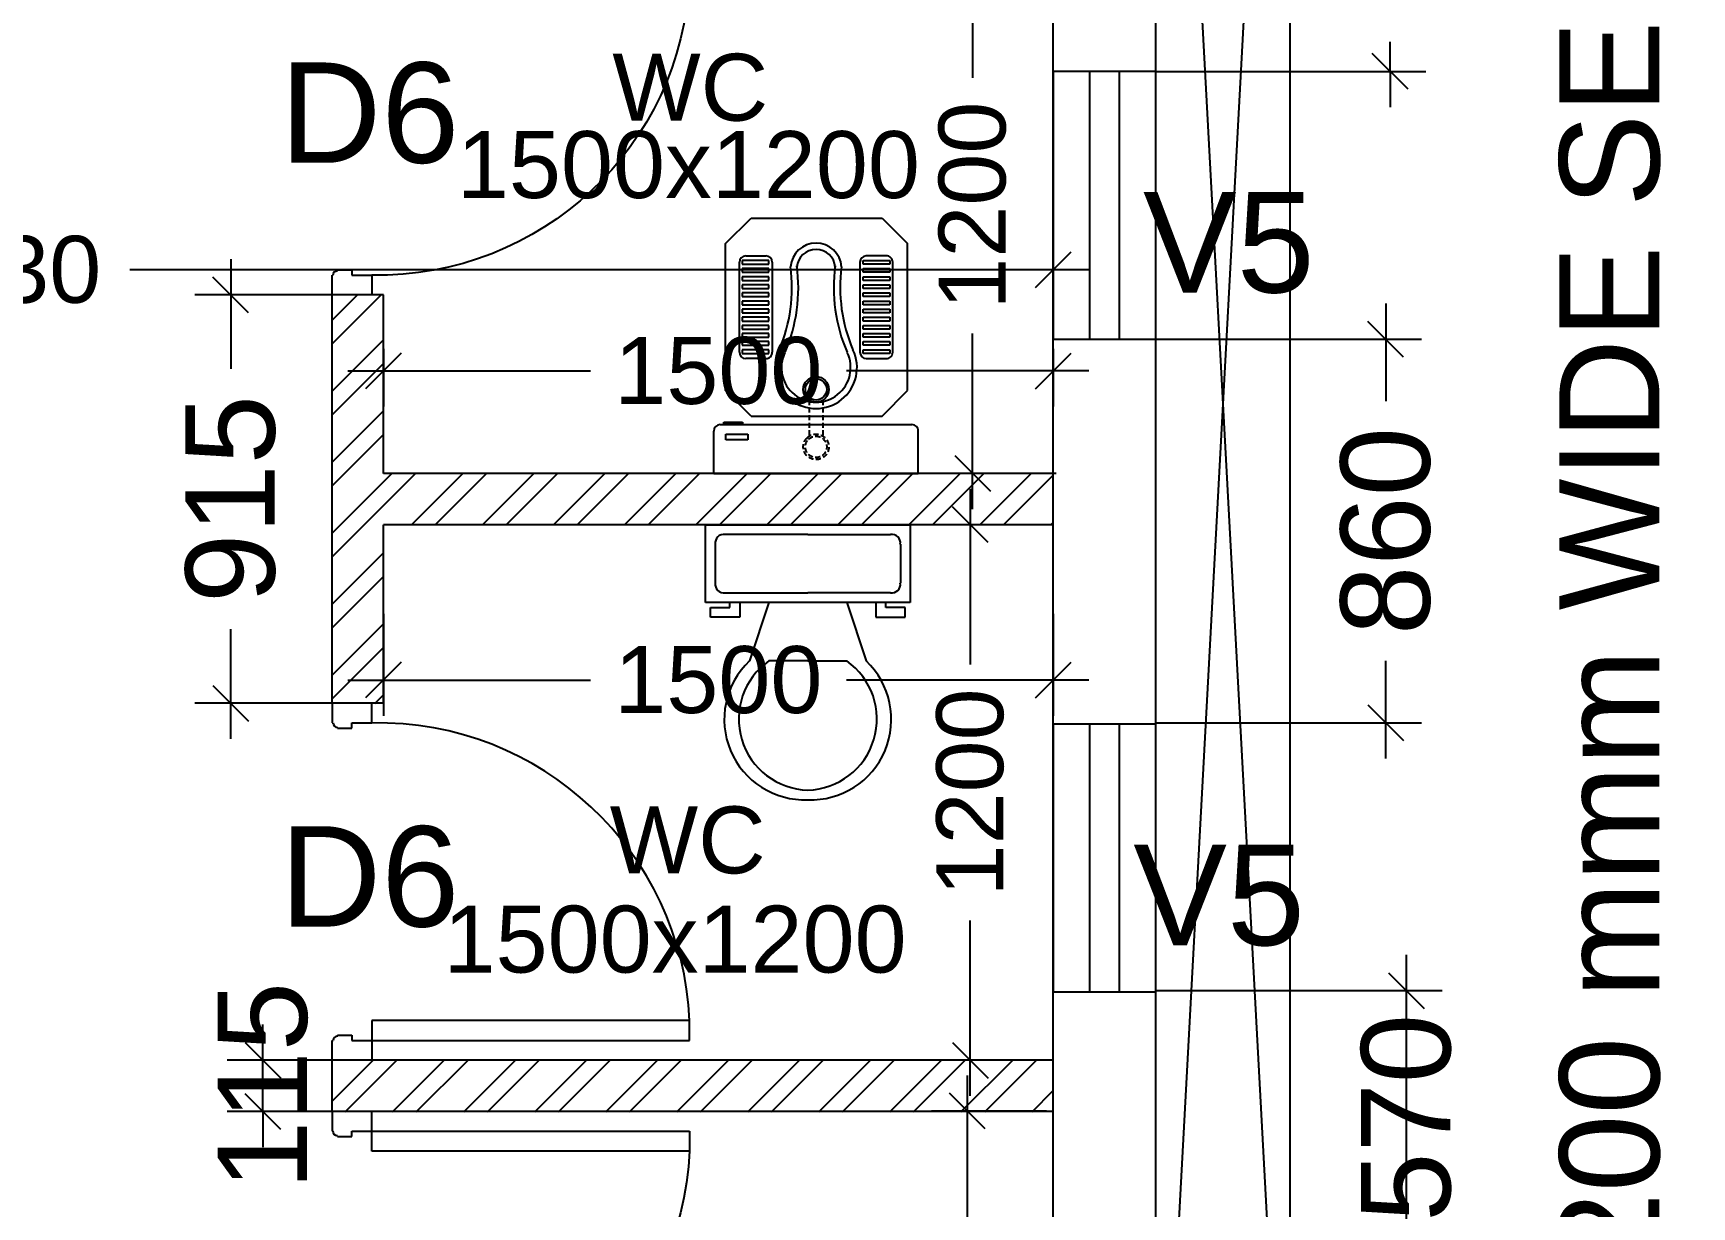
# Model space of a CAD drawing. Extents: x 7620542 to 7843793, y -6476226 to -6093835.
# Drawn here: x 7756975 to 7760689, y -6412199 to -6409569 of the extents above; entities that cross this region are included whole.
import ezdxf
from ezdxf.enums import TextEntityAlignment as Align

# ---------------------------------------------------------------- set-up
doc = ezdxf.new("R2010")
doc.units = 0
doc.header["$LTSCALE"] = 600
doc.header["$MEASUREMENT"] = 0
doc.header["$PDMODE"] = 35
doc.linetypes.add('HIDDEN', pattern=[0.375, 0.25, -0.125])
doc.layers.get('0').update_dxf_attribs({"linetype": 'CONTINUOUS'})
doc.layers.get('Defpoints').update_dxf_attribs({"linetype": 'CONTINUOUS'})
for name, color, linetype in [('DIM-TEXT', 8, 'CONTINUOUS'), ('DOOR', 32, 'CONTINUOUS'), ('Duct', 8, 'CONTINUOUS'), ('joinery', 7, 'CONTINUOUS'), ('Room Dim', 1, 'CONTINUOUS'), ('T Wall', 8, 'CONTINUOUS'), ('TEXT', 6, 'CONTINUOUS'), ('toi-fix', 46, 'CONTINUOUS'), ('Toi. Wall Hat', 3, 'CONTINUOUS'), ('Walls', 7, 'CONTINUOUS'), ('WIN', 151, 'CONTINUOUS'), ('Working Dim', 5, 'CONTINUOUS')]:
    doc.layers.add(name, color=color, linetype=linetype)
doc.styles.add('ari', font='arial.ttf')
doc.styles.add('ARIAL', font='arial.ttf')
doc.styles.add('RT', font='romant.shx')
doc.dimstyles.new('int. dim', dxfattribs={"dimtxt": 450, "dimasz": 80, "dimexe": 80, "dimexo": 0, "dimgap": 70, "dimtad": 0, "dimdec": 0, "dimzin": 12, "dimdsep": 46, "dimtxsty": 'ari', "dimblk": 'OBLIQUE', "dimcen": 2, "dimdle": 80, "dimclrd": 256, "dimclre": 256, "dimclrt": 6, "dimadec": 0, "dimazin": 0, "dimtfac": 1, "dimtdec": 0, "dimtix": 1, "dimtmove": 2, "dimatfit": 3, "dimfxl": 1, "dimtolj": 1, "dimtzin": 0, "dimlwd": -1, "dimlwe": -1, "dimarcsym": 0})
doc.dimstyles.new('TEXT', dxfattribs={"dimscale": 0, "dimtxt": 600, "dimasz": 300, "dimexe": 300, "dimexo": 30, "dimgap": 50, "dimtad": 0, "dimdec": 0, "dimzin": 0, "dimdsep": 46, "dimtxsty": 'RT', "dimblk": 'OBLIQUE', "dimcen": 0.09, "dimdle": 300, "dimclrd": 256, "dimclre": 256, "dimclrt": 170, "dimadec": 0, "dimazin": 0, "dimtfac": 1, "dimtdec": 0, "dimtofl": 0, "dimtmove": 2, "dimatfit": 3, "dimfxl": 1, "dimfrac": 2, "dimtolj": 1, "dimtzin": 0, "dimlwd": -1, "dimlwe": -1, "dimarcsym": 0})

# ---------------------------------------------------------------- blocks, each defined once
blk = doc.blocks.new('1000')
at = {"layer": 'DOOR'}
for p, q in [((0, -100), (0, 0)), ((0, 0), (49.7, 0)), ((49.7, 0), (49.7, -2.2)), ((63.2, -13.5), (61, -13.5)), ((63.2, -13.5), (63.2, -49.5)), ((836.8, -13.5), (836.8, -49.5)), ((836.8, -13.5), (839, -13.5)), ((850.3, 0), (850.3, -2.2)), ((900, 0), (850.3, 0)), ((900, -100), (900, 0)), ((63.2, -49.5), (49.7, -49.5)), ((49.7, -49.5), (49.7, -100)), ((836.8, -49.5), (850.3, -49.5)), ((850.3, -49.5), (850.3, -100)), ((49.7, -100), (0, -100)), ((49.7, -100), (49.7, -900.6)), ((100.2, -100), (49.7, -100)), ((100.2, -900.6), (100.2, -100)), ((850.3, -100), (900, -100)), ((49.7, -900.6), (100.2, -900.6))]:
    blk.add_line(p, q, dxfattribs=at)
for centre, major_axis, start_param, end_param in [((49.7, -13.5), (-7.95, 7.95), 3.926991, 5.497787), ((850.3, -13.5), (7.95, 7.95), 0.785398, 2.356194)]:
    blk.add_ellipse(centre, major_axis=major_axis, ratio=1, start_param=start_param, end_param=end_param, dxfattribs=at)
at = {"layer": 'DOOR', "color": 145}
blk.add_ellipse((64.3, -115.3), major_axis=(-519.7, 589.8), ratio=1, start_param=2.464943, end_param=4.009476, dxfattribs=at)
blk = doc.blocks.new('A$C70ED7303')
at = {"layer": 'toi-fix', "color": 8}
for p, q in [((0, 0), (229, 0)), ((229, 0), (229, -174.4)), ((-229, 0), (0, 0)), ((-229, -174.4), (-229, 0)), ((0, -21.8), (-185.4, -21.8)), ((0, -21.8), (185.4, -21.8)), ((-207.2, -43.6), (-207.2, -130.8)), ((207.2, -43.6), (207.2, -130.8)), ((229, -174.4), (-229, -174.4)), ((-218.1, -207.2), (-218.1, -185.4)), ((-218.1, -185.4), (-174.4, -185.4)), ((-185.4, -152.6), (0, -152.6)), ((-174.4, -185.4), (-174.4, -174.4)), ((-152.6, -174.4), (-152.6, -207.2)), ((-87.2, -174.4), (-130.8, -305.3)), ((185.4, -152.6), (0, -152.6)), ((87.2, -174.4), (130.8, -305.3)), ((152.6, -174.4), (152.6, -207.2)), ((174.4, -185.4), (174.4, -174.4)), ((218.1, -185.4), (174.4, -185.4)), ((218.1, -207.2), (218.1, -185.4)), ((-152.6, -207.2), (-218.1, -207.2)), ((152.6, -207.2), (218.1, -207.2)), ((0, -305.3), (-87.2, -305.3)), ((0, -305.3), (87.2, -305.3))]:
    blk.add_line(p, q, dxfattribs=at)
for centre, major_axis, start_param, end_param in [((-188.1, -40.9), (13.6, -13.6), 2.214297, 4.068888), ((188.1, -40.9), (13.6, -13.6), 0.643501, 2.498091), ((-188.1, -133.6), (-13.6, -13.6), 5.35589, 7.21048), ((188.1, -133.6), (-13.6, -13.6), 0.643501, 2.498091), ((-6.6, -436.2), (-127.6, -127.6), 4.686239, 7.105146), ((4.7, -435.5), (-112.7, -112.7), 4.541602, 7.039318), ((6.6, -436.2), (55.8, -171.6), -0.351019, 2.067888), ((-4.7, -435.5), (-112.7, -112.7), 0.814663, 3.31238)]:
    blk.add_ellipse(centre, major_axis=major_axis, ratio=1, start_param=start_param, end_param=end_param, dxfattribs=at)
blk = doc.blocks.new('A$C37B60793')
at = {"layer": 'toi-fix', "color": 8}
for p, q in [((0, 303.1), (127, 303.1)), ((0, -306.5), (0, 303.1)), ((146, -287.4), (146, 284.1)), ((171.2, 195), (247.4, 271.2)), ((247.4, 271.2), (685.9, 271.2)), ((762.1, 195), (685.9, 271.2)), ((343.3, 148.1), (343.3, 207.9)), ((358.5, 218.7), (358.5, 139.2)), ((369.5, 218.7), (358.5, 218.7)), ((362.3, 226.9), (630.5, 226.9)), ((369.5, 139.2), (369.5, 218.7)), ((382.7, 218.7), (382.7, 139.2)), ((393.7, 218.7), (382.7, 218.7)), ((393.7, 139.2), (393.7, 218.7)), ((406.9, 218.7), (406.9, 139.2)), ((417.9, 218.7), (406.9, 218.7)), ((417.9, 139.2), (417.9, 218.7)), ((431, 218.7), (431, 139.2)), ((442.1, 218.7), (431, 218.7)), ((442.1, 139.2), (442.1, 218.7)), ((455.2, 218.7), (455.2, 139.2)), ((466.3, 218.7), (455.2, 218.7)), ((466.3, 139.2), (466.3, 218.7)), ((479.4, 218.7), (479.4, 139.2)), ((490.5, 218.7), (479.4, 218.7)), ((490.5, 139.2), (490.5, 218.7)), ((503.6, 218.7), (503.6, 139.2)), ((514.6, 218.7), (503.6, 218.7)), ((514.6, 139.2), (514.6, 218.7)), ((527.8, 218.7), (527.8, 139.2)), ((538.8, 218.7), (527.8, 218.7)), ((538.8, 139.2), (538.8, 218.7)), ((552, 218.7), (552, 139.2)), ((563, 218.7), (552, 218.7)), ((563, 139.2), (563, 218.7)), ((576.2, 218.7), (576.2, 139.2)), ((587.2, 218.7), (576.2, 218.7)), ((587.2, 139.2), (587.2, 218.7)), ((600.4, 218.7), (600.4, 139.2)), ((611.4, 218.7), (600.4, 218.7)), ((611.4, 139.2), (611.4, 218.7)), ((624.5, 218.7), (624.5, 139.2)), ((635.6, 218.7), (624.5, 218.7)), ((635.6, 139.2), (635.6, 218.7)), ((649.5, 207.9), (649.5, 148.1)), ((171.2, -195.4), (171.2, 195)), ((762.1, -195.4), (762.1, 195)), ((358.5, 139.2), (369.5, 139.2)), ((630.5, 129.1), (362.3, 129.1)), ((382.7, 139.2), (393.7, 139.2)), ((406.9, 139.2), (417.9, 139.2)), ((431, 139.2), (442.1, 139.2)), ((455.2, 139.2), (466.3, 139.2)), ((479.4, 139.2), (490.5, 139.2)), ((503.6, 139.2), (514.6, 139.2)), ((527.8, 139.2), (538.8, 139.2)), ((552, 139.2), (563, 139.2)), ((576.2, 139.2), (587.2, 139.2)), ((600.4, 139.2), (611.4, 139.2)), ((624.5, 139.2), (635.6, 139.2)), ((358.5, -222), (358.5, -142.6)), ((358.5, -142.6), (369.5, -142.6)), ((630.5, -132.4), (362.3, -132.4)), ((369.5, -142.6), (369.5, -222)), ((382.7, -222), (382.7, -142.6)), ((382.7, -142.6), (393.7, -142.6)), ((393.7, -142.6), (393.7, -222)), ((406.9, -222), (406.9, -142.6)), ((406.9, -142.6), (417.9, -142.6)), ((417.9, -142.6), (417.9, -222)), ((431, -222), (431, -142.6)), ((431, -142.6), (442.1, -142.6)), ((442.1, -142.6), (442.1, -222)), ((455.2, -222), (455.2, -142.6)), ((455.2, -142.6), (466.3, -142.6)), ((466.3, -142.6), (466.3, -222)), ((479.4, -222), (479.4, -142.6)), ((479.4, -142.6), (490.5, -142.6)), ((490.5, -142.6), (490.5, -222)), ((503.6, -222), (503.6, -142.6)), ((503.6, -142.6), (514.6, -142.6)), ((514.6, -142.6), (514.6, -222)), ((527.8, -222), (527.8, -142.6)), ((527.8, -142.6), (538.8, -142.6)), ((538.8, -142.6), (538.8, -222)), ((552, -222), (552, -142.6)), ((552, -142.6), (563, -142.6)), ((563, -142.6), (563, -222)), ((576.2, -222), (576.2, -142.6)), ((576.2, -142.6), (587.2, -142.6)), ((587.2, -142.6), (587.2, -222)), ((600.4, -222), (600.4, -142.6)), ((600.4, -142.6), (611.4, -142.6)), ((611.4, -142.6), (611.4, -222)), ((624.5, -222), (624.5, -142.6)), ((624.5, -142.6), (635.6, -142.6)), ((635.6, -142.6), (635.6, -222)), ((171.2, -195.4), (247.4, -271.6)), ((343.3, -151.5), (343.3, -211.2)), ((649.5, -211.2), (649.5, -151.5)), ((685.9, -271.6), (762.1, -195.4)), ((117.8, -205), (100.3, -205)), ((100.3, -205), (100.3, -270.7)), ((117.8, -270.7), (117.8, -205)), ((153.7, -221.4), (147.5, -221.4)), ((147.5, -221.4), (147.5, -276.8)), ((153.7, -276.8), (153.7, -221.4)), ((369.5, -222), (358.5, -222)), ((362.3, -230.3), (630.5, -230.3)), ((393.7, -222), (382.7, -222)), ((417.9, -222), (406.9, -222)), ((442.1, -222), (431, -222)), ((466.3, -222), (455.2, -222)), ((490.5, -222), (479.4, -222)), ((514.6, -222), (503.6, -222)), ((538.8, -222), (527.8, -222)), ((563, -222), (552, -222)), ((587.2, -222), (576.2, -222)), ((611.4, -222), (600.4, -222)), ((635.6, -222), (624.5, -222)), ((100.3, -270.7), (117.8, -270.7)), ((147.5, -276.8), (153.7, -276.8)), ((247.4, -271.6), (685.9, -271.6)), ((0, -306.5), (127, -306.5))]:
    blk.add_line(p, q, dxfattribs=at)
at = {"layer": 'toi-fix', "color": 8, "linetype": 'HIDDEN', "ltscale": 0.1}
for p, q in [((219.3, 19), (111.7, 19)), ((219.3, -22.3), (111.7, -22.3))]:
    blk.add_line(p, q, dxfattribs=at)
at = {"layer": 'toi-fix', "color": 8, "extrusion": (0, 0, -1)}
for centre, major_axis, start_param, end_param in [((127, 284.1), (-13.5, -13.5), 2.356194, 3.926991), ((362.3, 207.9), (13.5, -13.5), 2.356194, 3.926991), ((630.5, 207.9), (-13.5, -13.5), 2.356194, 3.926991), ((316.3, -1.7), (0, -122.2), -0.449608, 3.591264), ((316.3, -1.7), (0, -103.2), -0.449671, 3.591202), ((362.3, 148.1), (-13.5, -13.5), -0.785398, 0.785398), ((554, 536.4), (-11.6, -466), -0.160496, 0.3824), ((630.5, 148.1), (-13.5, -13.5), 3.926991, 5.497787), ((554, 536.4), (-29.4, -484.3), -0.19615, 0.346746), ((611.1, -1.7), (40.6, -40.6), 4.005105, 6.990469), ((611.1, -1.7), (-54, -54), 2.434309, 5.419673), ((251.3, -1.7), (-26.9, -26.9), 0.785398, 7.068583), ((251.3, -1.7), (-22.5, -22.5), 0.785398, 7.068583), ((554, -539.7), (29.4, -484.3), 2.794864, 3.33776), ((554, -539.7), (11.6, -466), 2.7592, 3.302095), ((362.3, -151.5), (13.5, -13.5), 2.356194, 3.926991), ((630.5, -151.5), (13.5, -13.5), 3.926991, 5.497787), ((362.3, -211.2), (-13.5, -13.5), -0.785398, 0.785398), ((630.5, -211.2), (13.5, -13.5), 5.497787, 7.068583), ((127, -287.4), (13.5, -13.5), 5.497787, 7.068583)]:
    blk.add_ellipse(centre, major_axis=major_axis, ratio=1, start_param=start_param, end_param=end_param, dxfattribs=at)
at = {"layer": 'toi-fix', "color": 8, "linetype": 'HIDDEN', "ltscale": 0.1, "extrusion": (0, 0, -1)}
for major_axis, start_param, end_param in [((26.9, -26.9), 2.356194490188911, 8.639379797368496), ((22.5, -22.5), 2.356194490188169, 8.639379797367756)]:
    blk.add_ellipse((79.7, -1.7), major_axis=major_axis, ratio=1, start_param=start_param, end_param=end_param, dxfattribs=at)
blk = doc.blocks.new('_Oblique')
at = {"color": 0, "linetype": 'ByBlock', "lineweight": -2}
blk.add_line((-0.5, -0.5), (0.5, 0.5), dxfattribs=at)
blk = doc.blocks.new('*D652')
at = {"layer": 'Defpoints', "color": 0, "transparency": 16777216}
for p in [(7757759.1, -6410276.2, -0.7), (7759259.1, -6410276.2, 5.1), (7759259.1, -6410325.8)]:
    blk.add_point(p, dxfattribs=at)
at = {"layer": 'Working Dim', "transparency": 16777216}
for p, q in [((7757759.1, -6410276.2), (7757759.1, -6410405.8)), ((7759259.1, -6410276.2), (7759259.1, -6410405.8)), ((7757679.1, -6410325.8), (7758222.4, -6410325.8)), ((7759339.1, -6410325.8), (7758795.8, -6410325.8))]:
    blk.add_line(p, q, dxfattribs=at)
at = {"layer": 'Working Dim', "transparency": 16777216, "xscale": 80, "yscale": 80, "zscale": 80, "rotation": 180}
blk.add_blockref('_Oblique', (7757759.1, -6410325.8), dxfattribs=at)
at = {"layer": 'Working Dim', "transparency": 16777216, "xscale": 80, "yscale": 80, "zscale": 80}
blk.add_blockref('_Oblique', (7759259.1, -6410325.8), dxfattribs=at)
at = {"layer": 'Working Dim', "color": 6, "transparency": 16777216, "insert": (7758509.1, -6410325.8), "char_height": 150, "attachment_point": 5, "style": 'ari'}
blk.add_mtext('\\A1;1500', dxfattribs=at)
blk = doc.blocks.new('*D653')
at = {"layer": 'Defpoints', "color": 0, "transparency": 16777216}
for p in [(7759078.3, -6409355.3), (7759265.5, -6409355.3, -0.7), (7759265.5, -6410555.3, -0.7)]:
    blk.add_point(p, dxfattribs=at)
at = {"layer": 'Working Dim', "transparency": 16777216}
for p, q in [((7759078.3, -6409275.3), (7759078.3, -6409668.6)), ((7759265.5, -6409355.3), (7758998.3, -6409355.3)), ((7759078.3, -6410635.3), (7759078.3, -6410241.9)), ((7759265.5, -6410555.3), (7758998.3, -6410555.3))]:
    blk.add_line(p, q, dxfattribs=at)
at = {"layer": 'Working Dim', "transparency": 16777216, "xscale": 80, "yscale": 80, "zscale": 80}
for p, rotation in [((7759078.3, -6409355.3), 90), ((7759078.3, -6410555.3), 270)]:
    blk.add_blockref('_Oblique', p, dxfattribs=dict(at, rotation=rotation))
at = {"layer": 'Working Dim', "color": 6, "transparency": 16777216, "insert": (7759078.3, -6409955.3), "char_height": 150, "attachment_point": 5, "rotation": 90, "style": 'ari'}
blk.add_mtext('\\A1;1200', dxfattribs=at)
blk = doc.blocks.new('*D654')
at = {"layer": 'Defpoints', "color": 0, "transparency": 16777216}
for p in [(7759196.7, -6410670.3, -0.7), (7759073.1, -6411870.3), (7759196.7, -6411870.3, -0.7)]:
    blk.add_point(p, dxfattribs=at)
at = {"layer": 'Working Dim', "transparency": 16777216}
for p, q in [((7759073.1, -6410590.3), (7759073.1, -6410983.6)), ((7759196.7, -6410670.3), (7758993.1, -6410670.3)), ((7759073.1, -6411950.3), (7759073.1, -6411556.9)), ((7759196.7, -6411870.3), (7758993.1, -6411870.3))]:
    blk.add_line(p, q, dxfattribs=at)
at = {"layer": 'Working Dim', "transparency": 16777216, "xscale": 80, "yscale": 80, "zscale": 80}
for p, rotation in [((7759073.1, -6410670.3), 90), ((7759073.1, -6411870.3), 270)]:
    blk.add_blockref('_Oblique', p, dxfattribs=dict(at, rotation=rotation))
at = {"layer": 'Working Dim', "color": 6, "transparency": 16777216, "insert": (7759073.1, -6411270.3), "char_height": 150, "attachment_point": 5, "rotation": 90, "style": 'ari'}
blk.add_mtext('\\A1;1200', dxfattribs=at)
blk = doc.blocks.new('*D655')
at = {"layer": 'Defpoints', "color": 0, "transparency": 16777216}
for p in [(7757759.1, -6410870.3, -0.7), (7759259.1, -6410870.3, 5.1), (7759259.1, -6411018.4)]:
    blk.add_point(p, dxfattribs=at)
at = {"layer": 'Working Dim', "transparency": 16777216}
for p, q in [((7757759.1, -6410870.3), (7757759.1, -6411098.4)), ((7759259.1, -6410870.3), (7759259.1, -6411098.4)), ((7757679.1, -6411018.4), (7758222.4, -6411018.4)), ((7759339.1, -6411018.4), (7758795.8, -6411018.4))]:
    blk.add_line(p, q, dxfattribs=at)
at = {"layer": 'Working Dim', "transparency": 16777216, "xscale": 80, "yscale": 80, "zscale": 80, "rotation": 180}
blk.add_blockref('_Oblique', (7757759.1, -6411018.4), dxfattribs=at)
at = {"layer": 'Working Dim', "transparency": 16777216, "xscale": 80, "yscale": 80, "zscale": 80}
blk.add_blockref('_Oblique', (7759259.1, -6411018.4), dxfattribs=at)
at = {"layer": 'Working Dim', "color": 6, "transparency": 16777216, "insert": (7758509.1, -6411018.4), "char_height": 150, "attachment_point": 5, "style": 'ari'}
blk.add_mtext('\\A1;1500', dxfattribs=at)
blk = doc.blocks.new('*D656')
at = {"layer": 'Defpoints', "color": 0, "transparency": 16777216}
for p in [(7759066.6, -6411984.3), (7759244, -6411984.3, -0.7), (7759244, -6413184.7, 5.1)]:
    blk.add_point(p, dxfattribs=at)
at = {"layer": 'Working Dim', "transparency": 16777216}
for p, q in [((7759066.6, -6411904.3), (7759066.6, -6412297.8)), ((7759244, -6411984.3), (7758986.6, -6411984.3)), ((7759066.6, -6413264.7), (7759066.6, -6412871.2)), ((7759244, -6413184.7), (7758986.6, -6413184.7))]:
    blk.add_line(p, q, dxfattribs=at)
at = {"layer": 'Working Dim', "transparency": 16777216, "xscale": 80, "yscale": 80, "zscale": 80}
for p, rotation in [((7759066.6, -6411984.3), 90), ((7759066.6, -6413184.7), 270)]:
    blk.add_blockref('_Oblique', p, dxfattribs=dict(at, rotation=rotation))
at = {"layer": 'Working Dim', "color": 6, "transparency": 16777216, "insert": (7759066.6, -6412584.5), "char_height": 150, "attachment_point": 5, "rotation": 90, "style": 'ari'}
blk.add_mtext('\\A1;1200', dxfattribs=at)
blk = doc.blocks.new('*D666')
at = {"layer": 'Defpoints', "color": 0, "transparency": 16777216}
for p in [(7759259.1, -6410099.1), (7754529, -6410294.4, 5.1), (7759259.1, -6410463.2, 5.1)]:
    blk.add_point(p, dxfattribs=at)
at = {"layer": 'Working Dim', "transparency": 16777216}
for p, q in [((7754529, -6410294.4), (7754529, -6410019.1)), ((7759259.1, -6410463.2), (7759259.1, -6410019.1)), ((7754449, -6410099.1), (7756597.3, -6410099.1)), ((7759339.1, -6410099.1), (7757190.8, -6410099.1))]:
    blk.add_line(p, q, dxfattribs=at)
at = {"layer": 'Working Dim', "transparency": 16777216, "xscale": 80, "yscale": 80, "zscale": 80, "rotation": 180}
blk.add_blockref('_Oblique', (7754529, -6410099.1), dxfattribs=at)
at = {"layer": 'Working Dim', "transparency": 16777216, "xscale": 80, "yscale": 80, "zscale": 80}
blk.add_blockref('_Oblique', (7759259.1, -6410099.1), dxfattribs=at)
at = {"layer": 'Working Dim', "color": 6, "transparency": 16777216, "insert": (7756894, -6410099.1), "char_height": 150, "attachment_point": 5, "style": 'ari'}
blk.add_mtext('\\A1;4730', dxfattribs=at)
blk = doc.blocks.new('*D837')
at = {"layer": 'Defpoints', "color": 0, "linetype": 'Continuous', "transparency": 16777216}
for p in [(7761439.1, -6413784.8, -21.6), (7720379, -6413864.7, -0.3), (7720379, -6414809.1)]:
    blk.add_point(p, dxfattribs=at)
at = {"layer": 'DIM-TEXT', "transparency": 16777216}
for p, q in [((7761439.1, -6413784.8), (7761439.1, -6415109.1)), ((7720379, -6413864.7), (7720379, -6415109.1)), ((7720079, -6414809.1), (7730596.3, -6414809.1)), ((7761739.1, -6414809.1), (7751221.7, -6414809.1))]:
    blk.add_line(p, q, dxfattribs=at)
at = {"layer": 'DIM-TEXT', "linetype": 'Continuous', "transparency": 16777216, "xscale": 300, "yscale": 300, "zscale": 300, "rotation": 180}
blk.add_blockref('_Oblique', (7720379, -6414809.1), dxfattribs=at)
at = {"layer": 'DIM-TEXT', "linetype": 'Continuous', "transparency": 16777216, "xscale": 300, "yscale": 300, "zscale": 300}
blk.add_blockref('_Oblique', (7761439.1, -6414809.1), dxfattribs=at)
at = {"layer": 'DIM-TEXT', "color": 170, "linetype": 'Continuous', "transparency": 16777216, "insert": (7740909, -6414809.1), "char_height": 750, "attachment_point": 5, "style": 'ari'}
blk.add_mtext('\\A1;{\\H1.067x;GENERAL MEDICINE (MALE - 30 Beds )}', dxfattribs=at)
blk = doc.blocks.new('*D1578')
at = {"layer": 'Defpoints', "color": 0, "transparency": 16777216}
for p in [(7757489.1, -6411870.3), (7757644.2, -6411870.3), (7757644.1, -6411985.3)]:
    blk.add_point(p, dxfattribs=at)
at = {"layer": 'Working Dim', "transparency": 16777216}
for p, q in [((7757489.1, -6411870.3), (7757489.1, -6411790.3)), ((7757644.2, -6411870.3), (7757409.1, -6411870.3)), ((7757489.1, -6411985.3), (7757489.1, -6411870.3)), ((7757644.1, -6411985.3), (7757409.1, -6411985.3)), ((7757489.1, -6411985.3), (7757489.1, -6412065.3))]:
    blk.add_line(p, q, dxfattribs=at)
at = {"layer": 'Working Dim', "transparency": 16777216, "xscale": 80, "yscale": 80, "zscale": 80}
for p, rotation in [((7757489.1, -6411870.3), 270), ((7757489.1, -6411985.3), 90)]:
    blk.add_blockref('_Oblique', p, dxfattribs=dict(at, rotation=rotation))
at = {"layer": 'Working Dim', "color": 6, "transparency": 16777216, "insert": (7757489.1, -6411927.8), "char_height": 200, "attachment_point": 5, "rotation": 90, "style": 'ari'}
blk.add_mtext('\\A1;115', dxfattribs=at)
blk = doc.blocks.new('*D1579')
at = {"layer": 'Defpoints', "color": 0, "transparency": 16777216}
for p in [(7757417, -6410155.3), (7757644.1, -6410155.3), (7757644.1, -6411070.3)]:
    blk.add_point(p, dxfattribs=at)
at = {"layer": 'Working Dim', "transparency": 16777216}
for p, q in [((7757417, -6410075.3), (7757417, -6410321.1)), ((7757644.1, -6410155.3), (7757337, -6410155.3)), ((7757417, -6411150.3), (7757417, -6410904.5)), ((7757644.1, -6411070.3), (7757337, -6411070.3))]:
    blk.add_line(p, q, dxfattribs=at)
at = {"layer": 'Working Dim', "transparency": 16777216, "xscale": 80, "yscale": 80, "zscale": 80}
for p, rotation in [((7757417, -6410155.3), 90), ((7757417, -6411070.3), 270)]:
    blk.add_blockref('_Oblique', p, dxfattribs=dict(at, rotation=rotation))
at = {"layer": 'Working Dim', "color": 6, "transparency": 16777216, "insert": (7757417, -6410612.8), "char_height": 200, "attachment_point": 5, "rotation": 90, "style": 'ari'}
blk.add_mtext('\\A1;915', dxfattribs=at)
blk = doc.blocks.new('*D2059')
at = {"layer": 'Defpoints', "color": 0, "transparency": 16777216}
for p in [(7759489.1, -6411714.2), (7760049.8, -6411714.2), (7759489.1, -6412284.7)]:
    blk.add_point(p, dxfattribs=at)
at = {"layer": 'Working Dim', "transparency": 16777216}
for p, q in [((7760049.8, -6411714.2), (7760049.8, -6411634.2)), ((7759489.1, -6411714.2), (7760129.8, -6411714.2)), ((7760049.8, -6412284.7), (7760049.8, -6411714.2)), ((7759489.1, -6412284.7), (7760129.8, -6412284.7)), ((7760049.8, -6412284.7), (7760049.8, -6412364.7))]:
    blk.add_line(p, q, dxfattribs=at)
at = {"layer": 'Working Dim', "transparency": 16777216, "xscale": 80, "yscale": 80, "zscale": 80}
for p, rotation in [((7760049.8, -6411714.2), 270), ((7760049.8, -6412284.7), 90)]:
    blk.add_blockref('_Oblique', p, dxfattribs=dict(at, rotation=rotation))
at = {"layer": 'Working Dim', "color": 6, "transparency": 16777216, "insert": (7760049.8, -6411999.5), "char_height": 200, "attachment_point": 5, "rotation": 90, "style": 'ari'}
blk.add_mtext('\\A1;570', dxfattribs=at)
blk = doc.blocks.new('*D2060')
at = {"layer": 'Defpoints', "color": 0, "transparency": 16777216}
for p in [(7759489.1, -6410254.7), (7760003.6, -6410254.7), (7759489.1, -6411114.2)]:
    blk.add_point(p, dxfattribs=at)
at = {"layer": 'Working Dim', "transparency": 16777216}
for p, q in [((7760003.6, -6410174.7), (7760003.6, -6410393.7)), ((7759489.1, -6410254.7), (7760083.6, -6410254.7)), ((7760003.6, -6411194.2), (7760003.6, -6410975.2)), ((7759489.1, -6411114.2), (7760083.6, -6411114.2))]:
    blk.add_line(p, q, dxfattribs=at)
at = {"layer": 'Working Dim', "transparency": 16777216, "xscale": 80, "yscale": 80, "zscale": 80}
for p, rotation in [((7760003.6, -6410254.7), 90), ((7760003.6, -6411114.2), 270)]:
    blk.add_blockref('_Oblique', p, dxfattribs=dict(at, rotation=rotation))
at = {"layer": 'Working Dim', "color": 6, "transparency": 16777216, "insert": (7760003.6, -6410684.5), "char_height": 200, "attachment_point": 5, "rotation": 90, "style": 'ari'}
blk.add_mtext('\\A1;860', dxfattribs=at)
blk = doc.blocks.new('*D2061')
at = {"layer": 'Defpoints', "color": 0, "transparency": 16777216}
for p in [(7759489.1, -6408939.7), (7760013.5, -6408939.7), (7759489.1, -6409654.7)]:
    blk.add_point(p, dxfattribs=at)
at = {"layer": 'Working Dim', "transparency": 16777216}
for p, q in [((7760013.5, -6408939.7), (7760013.5, -6408859.7)), ((7759489.1, -6408939.7), (7760093.5, -6408939.7)), ((7760013.5, -6408939.7), (7760013.5, -6409006.3)), ((7760013.5, -6409654.7), (7760013.5, -6409588)), ((7759489.1, -6409654.7), (7760093.5, -6409654.7)), ((7760013.5, -6409654.7), (7760013.5, -6409734.7))]:
    blk.add_line(p, q, dxfattribs=at)
at = {"layer": 'Working Dim', "transparency": 16777216, "xscale": 80, "yscale": 80, "zscale": 80}
for p, rotation in [((7760013.5, -6408939.7), 270), ((7760013.5, -6409654.7), 90)]:
    blk.add_blockref('_Oblique', p, dxfattribs=dict(at, rotation=rotation))
at = {"layer": 'Working Dim', "color": 6, "transparency": 16777216, "insert": (7760013.5, -6409297.2), "char_height": 200, "attachment_point": 5, "rotation": 90, "style": 'ari'}
blk.add_mtext('\\A1;715', dxfattribs=at)

msp = doc.modelspace()

# ---------------------------------------------------------------- hatches: boundary and pattern name
at = {"layer": 'Toi. Wall Hat'}
h = msp.add_hatch(dxfattribs=at)
h.set_pattern_fill('ANSI32', color=10, scale=300, style=0)
h.set_pattern_definition([(45, (832124.8, -40939.58), (-79.5495129, 79.5495129), []), (45, (832177.84, -40939.58), (-79.5495129, 79.5495129), [])])
h.paths.add_polyline_path([(7757759.107, -6408040.27), (7757644.107, -6408040.27), (7757644.107, -6408440.801), (7757759.107, -6408440.801)])
h.paths.add_polyline_path([(7756143.974, -6408040.27), (7756028.974, -6408040.27), (7756028.974, -6408440.801), (7756143.974, -6408440.801)])
h.paths.add_polyline_path([(7756143.974, -6409240.801), (7754528.974, -6409240.801), (7754528.974, -6409355.801), (7756143.974, -6409355.801)])
h.paths.add_polyline_path([(7759259.107, -6409240.801), (7757644.107, -6409240.801), (7757644.107, -6409355.801), (7759259.107, -6409355.801)])
h.paths.add_polyline_path([(7759259.107, -6410555.801), (7757759.107, -6410555.801), (7757759.107, -6410155.801), (7757644.107, -6410155.801), (7757644.107, -6411070.801), (7757759.107, -6411070.801), (7757759.107, -6410670.801), (7759259.107, -6410670.801)])
h.paths.add_polyline_path([(7756143.974, -6410155.801), (7756028.974, -6410155.801), (7756028.974, -6410555.801), (7754528.974, -6410555.801), (7754528.974, -6410670.801), (7756028.974, -6410670.801), (7756028.974, -6411070.801), (7756143.974, -6411070.801)])
h.paths.add_polyline_path([(7756143.974, -6411870.801), (7754528.974, -6411870.801), (7754528.974, -6411985.801), (7756143.974, -6411985.801)])
h.paths.add_polyline_path([(7756143.974, -6412785.801), (7756028.974, -6412785.801), (7756028.974, -6413185.27), (7756143.974, -6413185.27)])
h.paths.add_polyline_path([(7757759.107, -6412785.801), (7757644.107, -6412785.801), (7757644.107, -6413185.27), (7757759.107, -6413185.27)])
h.paths.add_polyline_path([(7759259.107, -6411870.801), (7757644.107, -6411870.801), (7757644.107, -6411985.801), (7759259.107, -6411985.801)])

# ---------------------------------------------------------------- linework, layer by layer
at = {"layer": 'Duct', "color": 8, "linetype": 'HIDDEN', "ltscale": 600}
for p, q in [((7759489.107, -6413184.748, -14.83), (7759789.107, -6407624.67, -8.371)), ((7759489.107, -6407624.67, -8.371), (7759789.107, -6413184.748, -14.83))]:
    msp.add_line(p, q, dxfattribs=at)
at = {"layer": 'Duct', "color": 7, "elevation": -6.983}
msp.add_lwpolyline([(7759789.107, -6413184.748), (7759489.107, -6413184.748), (7759489.107, -6407624.67), (7759789.107, -6407624.67)], close=True, dxfattribs=at)
at = {"layer": 'T Wall', "color": 6, "linetype": 'Continuous'}
for p, q in [((7757644.107, -6411070.27, -14.83), (7757644.107, -6410155.27, -14.83)), ((7757759.107, -6410155.27, -14.83), (7757644.107, -6410155.27, -14.83)), ((7757759.107, -6410555.27, -14.83), (7757759.107, -6410155.27, -14.83)), ((7759259.107, -6410555.27, -14.83), (7757759.107, -6410555.27, -14.83)), ((7757759.107, -6411070.27, -14.83), (7757759.107, -6410670.27, -14.83)), ((7759259.107, -6410670.27, -14.83), (7757759.107, -6410670.27, -14.83)), ((7757759.107, -6411070.27, -14.83), (7757644.107, -6411070.27, -14.83)), ((7757644.107, -6411985.27, -14.83), (7757644.107, -6411870.27, -14.83)), ((7759259.107, -6411870.27, -14.83), (7757644.107, -6411870.27, -14.83)), ((7759259.107, -6411985.27, -14.83), (7757644.107, -6411985.27, -14.83))]:
    msp.add_line(p, q, dxfattribs=at)
at = {"layer": 'Walls'}
for p, q in [((7759489.107, -6413184.739, -14.83), (7759489.107, -6405984.696, -14.83)), ((7759259.107, -6413184.739, -14.83), (7759259.107, -6408039.739, -14.83))]:
    msp.add_line(p, q, dxfattribs=at)
at = {"layer": 'WIN', "linetype": 'Continuous', "elevation": -14.83}
for points in [[(7759489.107, -6410254.67), (7759489.107, -6409654.67), (7759259.107, -6409654.67), (7759259.107, -6410254.67)], [(7759407.766, -6410254.67), (7759407.766, -6409654.67), (7759340.448, -6409654.67), (7759340.448, -6410254.67)], [(7759489.107, -6411717.241), (7759489.107, -6411117.241), (7759259.107, -6411117.241), (7759259.107, -6411717.241)], [(7759407.766, -6411717.241), (7759407.766, -6411117.241), (7759340.448, -6411117.241), (7759340.448, -6411717.241)]]:
    msp.add_lwpolyline(points, close=True, dxfattribs=at)

# ---------------------------------------------------------------- block references
at = {"layer": 'DOOR', "linetype": 'Continuous'}
for p, xscale, yscale, zscale, rotation in [((7757644.107, -6409355.27, -14.83), -0.8888888880610689, 0.8888888927176595, 0.8888888919152134, 89.99998715337463), ((7757644.216, -6411870.27, -14.83), 0.8888888880610689, 0.8888888880610689, 0.8888888880610689, 90.00001284662535), ((7757644.107, -6411985.27, -14.83), -0.8888888880610689, 0.8888888927176595, 0.8888888919152134, 89.99998715337463)]:
    msp.add_blockref('1000', p, dxfattribs=dict(at, xscale=xscale, yscale=yscale, zscale=zscale, rotation=rotation))
at = {"layer": 'toi-fix', "color": 7, "xscale": -0.7511875331401825, "yscale": 0.7511875331401825, "zscale": 0.7511875321634243, "rotation": 270}
msp.add_blockref('A$C37B60793', (7758729.142, -6410555.801, -14.83), dxfattribs=at)
at = {"layer": 'toi-fix', "linetype": 'Continuous'}
msp.add_blockref('A$C70ED7303', (7758709.409, -6410670.27, -14.83), dxfattribs=at)

# ---------------------------------------------------------------- texts
at = {"layer": 'joinery', "style": 'ari'}
for s, p in [('D6', (7757728.202, -6409859.407, -14.83)), ('V5', (7759652.382, -6410150.029, -14.83)), ('D6', (7757728.202, -6411570.854, -14.83)), ('V5', (7759630.576, -6411612.601, -14.83))]:
    msp.add_text(s, height=225, dxfattribs=at).set_placement(p, align=Align.CENTER)
at = {"layer": 'Room Dim', "style": 'ARIAL'}
for p in [(7758441.939, -6409938.342, -14.83), (7758412.139, -6411673.907, -14.83)]:
    msp.add_text('1500x1200', height=150, dxfattribs=at).set_placement(p, align=Align.CENTER)
at = {"layer": 'TEXT', "color": 7, "style": 'ARIAL'}
msp.add_text('1200 mmm WIDE SERVICE CORRIDOR', height=224, rotation=90, dxfattribs=at).set_placement((7760616.369, -6409654.283, -14.83), align=Align.CENTER)
for p in [(7758446.199, -6409765.025, -14.83), (7758440.466, -6411451.622, -14.83)]:
    msp.add_text('WC', height=150, dxfattribs=at).set_placement(p, align=Align.CENTER)

# ---------------------------------------------------------------- dimensions: what is measured, and where the dimension line sits
at = {"layer": 'DIM-TEXT', "linetype": 'Continuous'}
dim = msp.add_linear_dim(base=(7720378.962, -6414809.097, 2.691), p1=(7761439.1, -6413784.819, -18.93), p2=(7720378.962, -6413864.705, 2.343), angle=180, text='{\\H1.067x;GENERAL MEDICINE (MALE - 30 Beds )}', dimstyle='TEXT', override={"dimscale": 1, "dimtxt": 750, "dimexo": 0, "dimtxsty": 'ari'}, dxfattribs=at)
dim.commit()
dim.dimension.update_dxf_attribs({"geometry": '*D837', "text_midpoint": (7740909.031, -6414809.097, 2.691)})
at = {"layer": 'Working Dim'}
for base, p1, p2, override, picture, middle in [((7760013.549, -6408939.67, -13.799), (7759489.112, -6409654.67, -13.799), (7759489.112, -6408939.67, -13.799), {"dimtxt": 200, "dimarcsym": 1}, '*D2061', (7760013.549, -6409297.17, -13.799)), ((7759078.343, -6409355.27, -14.83), (7759265.504, -6410555.27, -15.522), (7759265.504, -6409355.27, -15.522), {"dimtxt": 150}, '*D653', (7759078.343, -6409955.27, -14.83)), ((7757417.031, -6410155.27, -14.83), (7757644.107, -6411070.27, -14.83), (7757644.107, -6410155.27, -14.83), {"dimtxt": 200, "dimarcsym": 1}, '*D1579', (7757417.031, -6410612.77, -14.83)), ((7760003.637, -6410254.67, -13.799), (7759489.112, -6411114.241, -13.799), (7759489.112, -6410254.67, -13.799), {"dimtxt": 200, "dimarcsym": 1}, '*D2060', (7760003.637, -6410684.456, -13.799)), ((7759073.114, -6411870.27, -14.83), (7759196.738, -6410670.27, -15.522), (7759196.738, -6411870.27, -15.522), {"dimtxt": 150}, '*D654', (7759073.114, -6411270.27, -14.83)), ((7760049.808, -6411714.241, -13.799), (7759489.112, -6412284.67, -13.799), (7759489.112, -6411714.241, -13.799), {"dimtxt": 200, "dimarcsym": 1}, '*D2059', (7760049.808, -6411999.456, -13.799)), ((7757489.061, -6411870.27, -14.83), (7757644.105, -6411985.27, -14.83), (7757644.216, -6411870.27, -14.83), {"dimtxt": 200, "dimarcsym": 1}, '*D1578', (7757489.061, -6411927.77, -14.83)), ((7759066.581, -6411984.27, -14.83), (7759243.988, -6413184.739, -9.699), (7759243.988, -6411984.27, -15.522), {"dimtxt": 150}, '*D656', (7759066.581, -6412584.505, -14.83))]:
    dim = msp.add_linear_dim(base=base, p1=p1, p2=p2, angle=90, dimstyle='int. dim', override=override, dxfattribs=at)
    dim.commit()
    dim.dimension.update_dxf_attribs({"geometry": picture, "text_midpoint": middle})
for base, p1, p2, picture, middle in [((7759259.107, -6410099.074, -16.541), (7754528.974, -6410294.425, -11.41), (7759259.107, -6410463.199, -11.41), '*D666', (7756894.041, -6410099.074, -16.541)), ((7759259.107, -6410325.793, -16.541), (7757759.107, -6410276.212, -17.232), (7759259.107, -6410276.212, -11.41), '*D652', (7758509.107, -6410325.793, -16.541)), ((7759259.107, -6411018.396, -16.541), (7757759.107, -6410870.27, -17.232), (7759259.107, -6410870.27, -11.41), '*D655', (7758509.107, -6411018.396, -16.541))]:
    dim = msp.add_linear_dim(base=base, p1=p1, p2=p2, dimstyle='int. dim', override={"dimtxt": 150}, dxfattribs=at)
    dim.commit()
    dim.dimension.update_dxf_attribs({"geometry": picture, "text_midpoint": middle})

doc.saveas('drawing.dxf')
